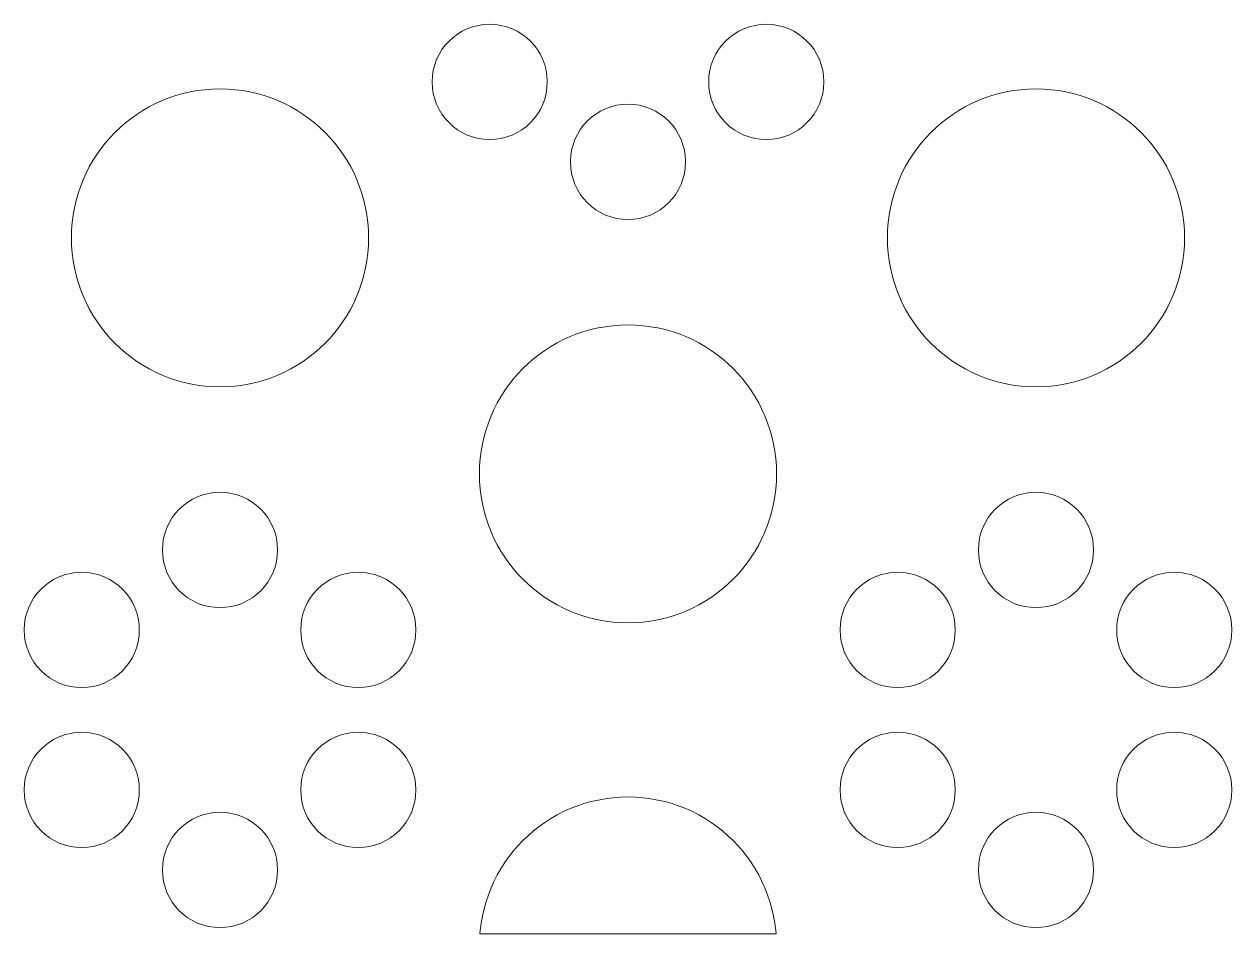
# Model space of a CAD drawing. Header units: millimetres. Extents: x -1200 to 1200, y -590 to 590.
# Drawn here: x 259.2 to 640.3, y -590 to -303.1 of the extents above; entities that cross this region are included whole.
import ezdxf

# ---------------------------------------------------------------- set-up
doc = ezdxf.new("R2010")
doc.units = ezdxf.units.MM
doc.header["$MEASUREMENT"] = 0
doc.layers.add('Layer 1', color=7, linetype='Continuous')

msp = doc.modelspace()

# ---------------------------------------------------------------- linework, layer by layer
at = {"layer": 'Layer 1', "color": 250, "lineweight": 20}
for points, knots in [([(387.9763, -321.3092), (387.9763, -311.2579), (396.1131, -303.1121), (406.1477, -303.1121), (416.18, -303.1121), (424.3168, -311.2579), (424.3168, -321.3092), (424.3168, -331.3557), (416.18, -339.5016), (406.1477, -339.5016), (396.1131, -339.5016), (387.9763, -331.3557), (387.9763, -321.3092)], [0, 0, 0, 0, 0.25, 0.25, 0.25, 0.5, 0.5, 0.5, 0.75, 0.75, 0.75, 1, 1, 1, 1]), ([(475.2522, -321.3092), (475.2522, -311.2579), (483.3916, -303.1121), (493.4239, -303.1121), (503.456, -303.1121), (511.5952, -311.2579), (511.5952, -321.3092), (511.5952, -331.3557), (503.456, -339.5016), (493.4239, -339.5016), (483.3916, -339.5016), (475.2522, -331.3557), (475.2522, -321.3092)], [0, 0, 0, 0, 0.25, 0.25, 0.25, 0.5, 0.5, 0.5, 0.75, 0.75, 0.75, 1, 1, 1, 1]), ([(275.6026, -382.2619), (275.6026, -382.2619), (275.0794, -379.9894), (275.0794, -379.9894), (275.0794, -379.9894), (274.6646, -377.6783), (274.6646, -377.6783), (274.6646, -377.6783), (274.3655, -375.3285), (274.3655, -375.3285), (274.3655, -375.3285), (274.1871, -372.94), (274.1871, -372.94), (274.1871, -372.94), (274.1243, -370.5178), (274.1243, -370.5178), (274.1243, -370.5178), (274.1871, -368.0954), (274.1871, -368.0954), (274.1871, -368.0954), (274.3655, -365.707), (274.3655, -365.707), (274.3655, -365.707), (274.6646, -363.3547), (274.6646, -363.3547), (274.6646, -363.3547), (275.0794, -361.0435), (275.0794, -361.0435), (275.0794, -361.0435), (275.6026, -358.7734), (275.6026, -358.7734), (275.6026, -358.7734), (276.2346, -356.5468), (276.2346, -356.5468), (276.2346, -356.5468), (276.9701, -354.3661), (276.9701, -354.3661), (276.9701, -354.3661), (277.8093, -352.236), (277.8093, -352.236), (277.8093, -352.236), (278.7474, -350.1567), (278.7474, -350.1567), (278.7474, -350.1567), (279.7844, -348.133), (279.7844, -348.133), (279.7844, -348.133), (280.9129, -346.1646), (280.9129, -346.1646), (280.9129, -346.1646), (282.1333, -344.2591), (282.1333, -344.2591), (282.1333, -344.2591), (283.4403, -342.4164), (283.4403, -342.4164), (283.4403, -342.4164), (284.8367, -340.6415), (284.8367, -340.6415), (284.8367, -340.6415), (286.3125, -338.9341), (286.3125, -338.9341), (286.3125, -338.9341), (287.8681, -337.3015), (287.8681, -337.3015), (287.8681, -337.3015), (289.4936, -335.7439), (289.4936, -335.7439), (289.4936, -335.7439), (291.201, -334.2658), (291.201, -334.2658), (291.201, -334.2658), (292.9735, -332.8723), (292.9735, -332.8723), (292.9735, -332.8723), (294.8135, -331.561), (294.8135, -331.561), (294.8135, -331.561), (296.7164, -330.339), (296.7164, -330.339), (296.7164, -330.339), (298.6794, -329.2088), (298.6794, -329.2088), (298.6794, -329.2088), (300.7026, -328.1727), (300.7026, -328.1727), (300.7026, -328.1727), (302.7792, -327.2309), (302.7792, -327.2309), (302.7792, -327.2309), (304.9036, -326.3905), (304.9036, -326.3905), (304.9036, -326.3905), (307.0837, -325.6513), (307.0837, -325.6513), (307.0837, -325.6513), (309.3072, -325.0211), (309.3072, -325.0211), (309.3072, -325.0211), (311.5766, -324.4946), (311.5766, -324.4946), (311.5766, -324.4946), (313.8846, -324.0816), (313.8846, -324.0816), (313.8846, -324.0816), (316.2311, -323.7821), (316.2311, -323.7821), (316.2311, -323.7821), (318.616, -323.6034), (318.616, -323.6034), (318.616, -323.6034), (321.0348, -323.5431), (321.0348, -323.5431), (321.0348, -323.5431), (323.4536, -323.6034), (323.4536, -323.6034), (323.4536, -323.6034), (325.8363, -323.7821), (325.8363, -323.7821), (325.8363, -323.7821), (328.1829, -324.0816), (328.1829, -324.0816), (328.1829, -324.0816), (330.4932, -324.4946), (330.4932, -324.4946), (330.4932, -324.4946), (332.7603, -325.0211), (332.7603, -325.0211), (332.7603, -325.0211), (334.9859, -325.6513), (334.9859, -325.6513), (334.9859, -325.6513), (337.1613, -326.3905), (337.1613, -326.3905), (337.1613, -326.3905), (339.2908, -327.2309), (339.2908, -327.2309), (339.2908, -327.2309), (341.3671, -328.1727), (341.3671, -328.1727), (341.3671, -328.1727), (343.3881, -329.2088), (343.3881, -329.2088), (343.3881, -329.2088), (345.3512, -330.339), (345.3512, -330.339), (345.3512, -330.339), (347.254, -331.561), (347.254, -331.561), (347.254, -331.561), (349.0964, -332.8723), (349.0964, -332.8723), (349.0964, -332.8723), (350.8689, -334.2658), (350.8689, -334.2658), (350.8689, -334.2658), (352.5715, -335.7439), (352.5715, -335.7439), (352.5715, -335.7439), (354.2017, -337.3015), (354.2017, -337.3015), (354.2017, -337.3015), (355.7596, -338.9365), (355.7596, -338.9365), (355.7596, -338.9365), (357.2331, -340.6415), (357.2331, -340.6415), (357.2331, -340.6415), (358.627, -342.4164), (358.627, -342.4164), (358.627, -342.4164), (359.9364, -344.2591), (359.9364, -344.2591), (359.9364, -344.2591), (361.1567, -346.1646), (361.1567, -346.1646), (361.1567, -346.1646), (362.2854, -348.133), (362.2854, -348.133), (362.2854, -348.133), (363.32, -350.1567), (363.32, -350.1567), (363.32, -350.1567), (364.2606, -352.236), (364.2606, -352.236), (364.2606, -352.236), (365.0973, -354.3661), (365.0973, -354.3661), (365.0973, -354.3661), (365.8354, -356.5468), (365.8354, -356.5468), (365.8354, -356.5468), (366.4672, -358.7711), (366.4672, -358.7711), (366.4672, -358.7711), (366.9904, -361.0435), (366.9904, -361.0435), (366.9904, -361.0435), (367.4053, -363.3547), (367.4053, -363.3547), (367.4053, -363.3547), (367.6995, -365.707), (367.6995, -365.707), (367.6995, -365.707), (367.8827, -368.0954), (367.8827, -368.0954), (367.8827, -368.0954), (367.943, -370.5178), (367.943, -370.5178), (367.943, -370.5178), (367.8827, -372.94), (367.8827, -372.94), (367.8827, -372.94), (367.6995, -375.3285), (367.6995, -375.3285), (367.6995, -375.3285), (367.4053, -377.6783), (367.4053, -377.6783), (367.4053, -377.6783), (366.9904, -379.9918), (366.9904, -379.9918), (366.9904, -379.9918), (366.4672, -382.2619), (366.4672, -382.2619), (366.4672, -382.2619), (365.8354, -384.4862), (365.8354, -384.4862), (365.8354, -384.4862), (365.0973, -386.667), (365.0973, -386.667), (365.0973, -386.667), (364.2606, -388.7994), (364.2606, -388.7994), (364.2606, -388.7994), (363.32, -390.8764), (363.32, -390.8764), (363.32, -390.8764), (362.2854, -392.9001), (362.2854, -392.9001), (362.2854, -392.9001), (361.1567, -394.8683), (361.1567, -394.8683), (361.1567, -394.8683), (359.9364, -396.7739), (359.9364, -396.7739), (359.9364, -396.7739), (358.627, -398.6164), (358.627, -398.6164), (358.627, -398.6164), (357.2331, -400.394), (357.2331, -400.394), (357.2331, -400.394), (355.7596, -402.0991), (355.7596, -402.0991), (355.7596, -402.0991), (354.2017, -403.7315), (354.2017, -403.7315), (354.2017, -403.7315), (352.5715, -405.2916), (352.5715, -405.2916), (352.5715, -405.2916), (350.8689, -406.7672), (350.8689, -406.7672), (350.8689, -406.7672), (349.0964, -408.1631), (349.0964, -408.1631), (349.0964, -408.1631), (347.254, -409.4743), (347.254, -409.4743), (347.254, -409.4743), (345.3512, -410.6965), (345.3512, -410.6965), (345.3512, -410.6965), (343.3881, -411.8267), (343.3881, -411.8267), (343.3881, -411.8267), (341.3671, -412.8628), (341.3671, -412.8628), (341.3671, -412.8628), (339.2908, -413.8047), (339.2908, -413.8047), (339.2908, -413.8047), (337.1613, -414.6451), (337.1613, -414.6451), (337.1613, -414.6451), (334.9859, -415.3817), (334.9859, -415.3817), (334.9859, -415.3817), (332.7603, -416.0144), (332.7603, -416.0144), (332.7603, -416.0144), (330.4932, -416.5384), (330.4932, -416.5384), (330.4932, -416.5384), (328.1829, -416.9491), (328.1829, -416.9491), (328.1829, -416.9491), (325.8363, -417.2484), (325.8363, -417.2484), (325.8363, -417.2484), (323.4536, -417.4318), (323.4536, -417.4318), (323.4536, -417.4318), (321.0348, -417.4923), (321.0348, -417.4923), (321.0348, -417.4923), (318.616, -417.4318), (318.616, -417.4318), (318.616, -417.4318), (316.2311, -417.2484), (316.2311, -417.2484), (316.2311, -417.2484), (313.8846, -416.9491), (313.8846, -416.9491), (313.8846, -416.9491), (311.5741, -416.5384), (311.5741, -416.5384), (311.5741, -416.5384), (309.3072, -416.0144), (309.3072, -416.0144), (309.3072, -416.0144), (307.0837, -415.3817), (307.0837, -415.3817), (307.0837, -415.3817), (304.9085, -414.6451), (304.9085, -414.6451), (304.9085, -414.6451), (302.7792, -413.8047), (302.7792, -413.8047), (302.7792, -413.8047), (300.7026, -412.8628), (300.7026, -412.8628), (300.7026, -412.8628), (298.6794, -411.8267), (298.6794, -411.8267), (298.6794, -411.8267), (296.7164, -410.6965), (296.7164, -410.6965), (296.7164, -410.6965), (294.8135, -409.4743), (294.8135, -409.4743), (294.8135, -409.4743), (292.9735, -408.1631), (292.9735, -408.1631), (292.9735, -408.1631), (291.201, -406.7672), (291.201, -406.7672), (291.201, -406.7672), (289.4936, -405.2916), (289.4936, -405.2916), (289.4936, -405.2916), (287.8681, -403.7315), (287.8681, -403.7315), (287.8681, -403.7315), (286.3125, -402.0991), (286.3125, -402.0991), (286.3125, -402.0991), (284.8367, -400.394), (284.8367, -400.394), (284.8367, -400.394), (283.4403, -398.6164), (283.4403, -398.6164), (283.4403, -398.6164), (282.1333, -396.7739), (282.1333, -396.7739), (282.1333, -396.7739), (280.9129, -394.8683), (280.9129, -394.8683), (280.9129, -394.8683), (279.7844, -392.9001), (279.7844, -392.9001), (279.7844, -392.9001), (278.7474, -390.8764), (278.7474, -390.8764), (278.7474, -390.8764), (277.8093, -388.7994), (277.8093, -388.7994), (277.8093, -388.7994), (276.9701, -386.667), (276.9701, -386.667), (276.9701, -386.667), (276.2346, -384.4862), (276.2346, -384.4862), (276.2346, -384.4862), (275.6026, -382.2619), (275.6026, -382.2619)], [0, 0, 0, 0, 0.0078125, 0.0078125, 0.0078125, 0.015625, 0.015625, 0.015625, 0.0234375, 0.0234375, 0.0234375, 0.03125, 0.03125, 0.03125, 0.0390625, 0.0390625, 0.0390625, 0.046875, 0.046875, 0.046875, 0.0546875, 0.0546875, 0.0546875, 0.0625, 0.0625, 0.0625, 0.0703125, 0.0703125, 0.0703125, 0.078125, 0.078125, 0.078125, 0.0859375, 0.0859375, 0.0859375, 0.09375, 0.09375, 0.09375, 0.1015625, 0.1015625, 0.1015625, 0.109375, 0.109375, 0.109375, 0.1171875, 0.1171875, 0.1171875, 0.125, 0.125, 0.125, 0.1328125, 0.1328125, 0.1328125, 0.140625, 0.140625, 0.140625, 0.1484375, 0.1484375, 0.1484375, 0.15625, 0.15625, 0.15625, 0.1640625, 0.1640625, 0.1640625, 0.171875, 0.171875, 0.171875, 0.1796875, 0.1796875, 0.1796875, 0.1875, 0.1875, 0.1875, 0.1953125, 0.1953125, 0.1953125, 0.203125, 0.203125, 0.203125, 0.2109375, 0.2109375, 0.2109375, 0.21875, 0.21875, 0.21875, 0.2265625, 0.2265625, 0.2265625, 0.234375, 0.234375, 0.234375, 0.2421875, 0.2421875, 0.2421875, 0.25, 0.25, 0.25, 0.2578125, 0.2578125, 0.2578125, 0.265625, 0.265625, 0.265625, 0.2734375, 0.2734375, 0.2734375, 0.28125, 0.28125, 0.28125, 0.2890625, 0.2890625, 0.2890625, 0.296875, 0.296875, 0.296875, 0.3046875, 0.3046875, 0.3046875, 0.3125, 0.3125, 0.3125, 0.3203125, 0.3203125, 0.3203125, 0.328125, 0.328125, 0.328125, 0.3359375, 0.3359375, 0.3359375, 0.34375, 0.34375, 0.34375, 0.3515625, 0.3515625, 0.3515625, 0.359375, 0.359375, 0.359375, 0.3671875, 0.3671875, 0.3671875, 0.375, 0.375, 0.375, 0.3828125, 0.3828125, 0.3828125, 0.390625, 0.390625, 0.390625, 0.3984375, 0.3984375, 0.3984375, 0.40625, 0.40625, 0.40625, 0.4140625, 0.4140625, 0.4140625, 0.421875, 0.421875, 0.421875, 0.4296875, 0.4296875, 0.4296875, 0.4375, 0.4375, 0.4375, 0.4453125, 0.4453125, 0.4453125, 0.453125, 0.453125, 0.453125, 0.4609375, 0.4609375, 0.4609375, 0.46875, 0.46875, 0.46875, 0.4765625, 0.4765625, 0.4765625, 0.484375, 0.484375, 0.484375, 0.4921875, 0.4921875, 0.4921875, 0.5, 0.5, 0.5, 0.5078125, 0.5078125, 0.5078125, 0.515625, 0.515625, 0.515625, 0.5234375, 0.5234375, 0.5234375, 0.53125, 0.53125, 0.53125, 0.5390625, 0.5390625, 0.5390625, 0.546875, 0.546875, 0.546875, 0.5546875, 0.5546875, 0.5546875, 0.5625, 0.5625, 0.5625, 0.5703125, 0.5703125, 0.5703125, 0.578125, 0.578125, 0.578125, 0.5859375, 0.5859375, 0.5859375, 0.59375, 0.59375, 0.59375, 0.6015625, 0.6015625, 0.6015625, 0.609375, 0.609375, 0.609375, 0.6171875, 0.6171875, 0.6171875, 0.625, 0.625, 0.625, 0.6328125, 0.6328125, 0.6328125, 0.640625, 0.640625, 0.640625, 0.6484375, 0.6484375, 0.6484375, 0.65625, 0.65625, 0.65625, 0.6640625, 0.6640625, 0.6640625, 0.671875, 0.671875, 0.671875, 0.6796875, 0.6796875, 0.6796875, 0.6875, 0.6875, 0.6875, 0.6953125, 0.6953125, 0.6953125, 0.703125, 0.703125, 0.703125, 0.7109375, 0.7109375, 0.7109375, 0.71875, 0.71875, 0.71875, 0.7265625, 0.7265625, 0.7265625, 0.734375, 0.734375, 0.734375, 0.7421875, 0.7421875, 0.7421875, 0.75, 0.75, 0.75, 0.7578125, 0.7578125, 0.7578125, 0.765625, 0.765625, 0.765625, 0.7734375, 0.7734375, 0.7734375, 0.78125, 0.78125, 0.78125, 0.7890625, 0.7890625, 0.7890625, 0.796875, 0.796875, 0.796875, 0.8046875, 0.8046875, 0.8046875, 0.8125, 0.8125, 0.8125, 0.8203125, 0.8203125, 0.8203125, 0.828125, 0.828125, 0.828125, 0.8359375, 0.8359375, 0.8359375, 0.84375, 0.84375, 0.84375, 0.8515625, 0.8515625, 0.8515625, 0.859375, 0.859375, 0.859375, 0.8671875, 0.8671875, 0.8671875, 0.875, 0.875, 0.875, 0.8828125, 0.8828125, 0.8828125, 0.890625, 0.890625, 0.890625, 0.8984375, 0.8984375, 0.8984375, 0.90625, 0.90625, 0.90625, 0.9140625, 0.9140625, 0.9140625, 0.921875, 0.921875, 0.921875, 0.9296875, 0.9296875, 0.9296875, 0.9375, 0.9375, 0.9375, 0.9453125, 0.9453125, 0.9453125, 0.953125, 0.953125, 0.953125, 0.9609375, 0.9609375, 0.9609375, 0.96875, 0.96875, 0.96875, 0.9765625, 0.9765625, 0.9765625, 0.984375, 0.984375, 0.984375, 0.9921875, 0.9921875, 0.9921875, 1, 1, 1, 1]), ([(531.6284, -370.5178), (531.6284, -370.5178), (531.6886, -368.0954), (531.6886, -368.0954), (531.6886, -368.0954), (531.8695, -365.707), (531.8695, -365.707), (531.8695, -365.707), (532.1686, -363.3547), (532.1686, -363.3547), (532.1686, -363.3547), (532.5786, -361.0435), (532.5786, -361.0435), (532.5786, -361.0435), (533.1043, -358.7734), (533.1043, -358.7734), (533.1043, -358.7734), (533.7361, -356.5468), (533.7361, -356.5468), (533.7361, -356.5468), (534.4741, -354.3661), (534.4741, -354.3661), (534.4741, -354.3661), (535.3109, -352.236), (535.3109, -352.236), (535.3109, -352.236), (536.2514, -350.1567), (536.2514, -350.1567), (536.2514, -350.1567), (537.286, -348.133), (537.286, -348.133), (537.286, -348.133), (538.4147, -346.1646), (538.4147, -346.1646), (538.4147, -346.1646), (539.6374, -344.2591), (539.6374, -344.2591), (539.6374, -344.2591), (540.9444, -342.4164), (540.9444, -342.4164), (540.9444, -342.4164), (542.3407, -340.6415), (542.3407, -340.6415), (542.3407, -340.6415), (543.8143, -338.9341), (543.8143, -338.9341), (543.8143, -338.9341), (545.3674, -337.3015), (545.3674, -337.3015), (545.3674, -337.3015), (546.9976, -335.7439), (546.9976, -335.7439), (546.9976, -335.7439), (548.7025, -334.2658), (548.7025, -334.2658), (548.7025, -334.2658), (550.4751, -332.8723), (550.4751, -332.8723), (550.4751, -332.8723), (552.3177, -331.561), (552.3177, -331.561), (552.3177, -331.561), (554.2202, -330.339), (554.2202, -330.339), (554.2202, -330.339), (556.1835, -329.2088), (556.1835, -329.2088), (556.1835, -329.2088), (558.2043, -328.1727), (558.2043, -328.1727), (558.2043, -328.1727), (560.2831, -327.2309), (560.2831, -327.2309), (560.2831, -327.2309), (562.4076, -326.3905), (562.4076, -326.3905), (562.4076, -326.3905), (564.5853, -325.6513), (564.5853, -325.6513), (564.5853, -325.6513), (566.8114, -325.0211), (566.8114, -325.0211), (566.8114, -325.0211), (569.0783, -324.4946), (569.0783, -324.4946), (569.0783, -324.4946), (571.3862, -324.0816), (571.3862, -324.0816), (571.3862, -324.0816), (573.7327, -323.7821), (573.7327, -323.7821), (573.7327, -323.7821), (576.1177, -323.6034), (576.1177, -323.6034), (576.1177, -323.6034), (578.5366, -323.5431), (578.5366, -323.5431), (578.5366, -323.5431), (580.9556, -323.6034), (580.9556, -323.6034), (580.9556, -323.6034), (583.3405, -323.7821), (583.3405, -323.7821), (583.3405, -323.7821), (585.687, -324.0816), (585.687, -324.0816), (585.687, -324.0816), (587.9948, -324.4946), (587.9948, -324.4946), (587.9948, -324.4946), (590.2645, -325.0211), (590.2645, -325.0211), (590.2645, -325.0211), (592.4855, -325.6513), (592.4855, -325.6513), (592.4855, -325.6513), (594.663, -326.3905), (594.663, -326.3905), (594.663, -326.3905), (596.7924, -327.2309), (596.7924, -327.2309), (596.7924, -327.2309), (598.8665, -328.1727), (598.8665, -328.1727), (598.8665, -328.1727), (600.8874, -329.2088), (600.8874, -329.2088), (600.8874, -329.2088), (602.8551, -330.339), (602.8551, -330.339), (602.8551, -330.339), (604.7581, -331.561), (604.7581, -331.561), (604.7581, -331.561), (606.5956, -332.8723), (606.5956, -332.8723), (606.5956, -332.8723), (608.3706, -334.2658), (608.3706, -334.2658), (608.3706, -334.2658), (610.0732, -335.7439), (610.0732, -335.7439), (610.0732, -335.7439), (611.7034, -337.3015), (611.7034, -337.3015), (611.7034, -337.3015), (613.2588, -338.9365), (613.2588, -338.9365), (613.2588, -338.9365), (614.7348, -340.6415), (614.7348, -340.6415), (614.7348, -340.6415), (616.131, -342.4164), (616.131, -342.4164), (616.131, -342.4164), (617.4383, -344.2591), (617.4383, -344.2591), (617.4383, -344.2591), (618.661, -346.1646), (618.661, -346.1646), (618.661, -346.1646), (619.7871, -348.133), (619.7871, -348.133), (619.7871, -348.133), (620.8242, -350.1567), (620.8242, -350.1567), (620.8242, -350.1567), (621.7622, -352.236), (621.7622, -352.236), (621.7622, -352.236), (622.6014, -354.3661), (622.6014, -354.3661), (622.6014, -354.3661), (623.337, -356.5468), (623.337, -356.5468), (623.337, -356.5468), (623.9712, -358.7711), (623.9712, -358.7711), (623.9712, -358.7711), (624.4921, -361.0435), (624.4921, -361.0435), (624.4921, -361.0435), (624.9046, -363.3547), (624.9046, -363.3547), (624.9046, -363.3547), (625.2036, -365.707), (625.2036, -365.707), (625.2036, -365.707), (625.3869, -368.0954), (625.3869, -368.0954), (625.3869, -368.0954), (625.4471, -370.5178), (625.4471, -370.5178), (625.4471, -370.5178), (625.3869, -372.94), (625.3869, -372.94), (625.3869, -372.94), (625.2036, -375.3285), (625.2036, -375.3285), (625.2036, -375.3285), (624.9046, -377.6783), (624.9046, -377.6783), (624.9046, -377.6783), (624.4921, -379.9918), (624.4921, -379.9918), (624.4921, -379.9918), (623.9712, -382.2619), (623.9712, -382.2619), (623.9712, -382.2619), (623.337, -384.4862), (623.337, -384.4862), (623.337, -384.4862), (622.6014, -386.667), (622.6014, -386.667), (622.6014, -386.667), (621.7622, -388.7994), (621.7622, -388.7994), (621.7622, -388.7994), (620.8242, -390.8764), (620.8242, -390.8764), (620.8242, -390.8764), (619.7871, -392.9001), (619.7871, -392.9001), (619.7871, -392.9001), (618.661, -394.8683), (618.661, -394.8683), (618.661, -394.8683), (617.4383, -396.7739), (617.4383, -396.7739), (617.4383, -396.7739), (616.131, -398.6164), (616.131, -398.6164), (616.131, -398.6164), (614.7348, -400.394), (614.7348, -400.394), (614.7348, -400.394), (613.2614, -402.0991), (613.2614, -402.0991), (613.2614, -402.0991), (611.7034, -403.7315), (611.7034, -403.7315), (611.7034, -403.7315), (610.0732, -405.2916), (610.0732, -405.2916), (610.0732, -405.2916), (608.3706, -406.7672), (608.3706, -406.7672), (608.3706, -406.7672), (606.5956, -408.1631), (606.5956, -408.1631), (606.5956, -408.1631), (604.7581, -409.4743), (604.7581, -409.4743), (604.7581, -409.4743), (602.8551, -410.6965), (602.8551, -410.6965), (602.8551, -410.6965), (600.8874, -411.8267), (600.8874, -411.8267), (600.8874, -411.8267), (598.8665, -412.8628), (598.8665, -412.8628), (598.8665, -412.8628), (596.7924, -413.8047), (596.7924, -413.8047), (596.7924, -413.8047), (594.663, -414.6451), (594.663, -414.6451), (594.663, -414.6451), (592.4855, -415.3817), (592.4855, -415.3817), (592.4855, -415.3817), (590.2645, -416.0144), (590.2645, -416.0144), (590.2645, -416.0144), (587.9948, -416.5384), (587.9948, -416.5384), (587.9948, -416.5384), (585.687, -416.9491), (585.687, -416.9491), (585.687, -416.9491), (583.3405, -417.2484), (583.3405, -417.2484), (583.3405, -417.2484), (580.9556, -417.4318), (580.9556, -417.4318), (580.9556, -417.4318), (578.5366, -417.4923), (578.5366, -417.4923), (578.5366, -417.4923), (576.1177, -417.4318), (576.1177, -417.4318), (576.1177, -417.4318), (573.7327, -417.2484), (573.7327, -417.2484), (573.7327, -417.2484), (571.3862, -416.9491), (571.3862, -416.9491), (571.3862, -416.9491), (569.0758, -416.5384), (569.0758, -416.5384), (569.0758, -416.5384), (566.8114, -416.0144), (566.8114, -416.0144), (566.8114, -416.0144), (564.5853, -415.3817), (564.5853, -415.3817), (564.5853, -415.3817), (562.4102, -414.6451), (562.4102, -414.6451), (562.4102, -414.6451), (560.2831, -413.8047), (560.2831, -413.8047), (560.2831, -413.8047), (558.2043, -412.8628), (558.2043, -412.8628), (558.2043, -412.8628), (556.1835, -411.8267), (556.1835, -411.8267), (556.1835, -411.8267), (554.2202, -410.6965), (554.2202, -410.6965), (554.2202, -410.6965), (552.3177, -409.4743), (552.3177, -409.4743), (552.3177, -409.4743), (550.4751, -408.1631), (550.4751, -408.1631), (550.4751, -408.1631), (548.7025, -406.7672), (548.7025, -406.7672), (548.7025, -406.7672), (547, -405.2916), (547, -405.2916), (547, -405.2916), (545.3674, -403.7315), (545.3674, -403.7315), (545.3674, -403.7315), (543.8143, -402.0991), (543.8143, -402.0991), (543.8143, -402.0991), (542.3407, -400.394), (542.3407, -400.394), (542.3407, -400.394), (540.9444, -398.6164), (540.9444, -398.6164), (540.9444, -398.6164), (539.6374, -396.7739), (539.6374, -396.7739), (539.6374, -396.7739), (538.4147, -394.8683), (538.4147, -394.8683), (538.4147, -394.8683), (537.286, -392.9001), (537.286, -392.9001), (537.286, -392.9001), (536.2514, -390.8764), (536.2514, -390.8764), (536.2514, -390.8764), (535.3109, -388.7994), (535.3109, -388.7994), (535.3109, -388.7994), (534.4741, -386.667), (534.4741, -386.667), (534.4741, -386.667), (533.7361, -384.4862), (533.7361, -384.4862), (533.7361, -384.4862), (533.1043, -382.2619), (533.1043, -382.2619), (533.1043, -382.2619), (532.5786, -379.9894), (532.5786, -379.9894), (532.5786, -379.9894), (532.1686, -377.6783), (532.1686, -377.6783), (532.1686, -377.6783), (531.8695, -375.3285), (531.8695, -375.3285), (531.8695, -375.3285), (531.6886, -372.94), (531.6886, -372.94), (531.6886, -372.94), (531.6284, -370.5178), (531.6284, -370.5178)], [0, 0, 0, 0, 0.0078125, 0.0078125, 0.0078125, 0.015625, 0.015625, 0.015625, 0.0234375, 0.0234375, 0.0234375, 0.03125, 0.03125, 0.03125, 0.0390625, 0.0390625, 0.0390625, 0.046875, 0.046875, 0.046875, 0.0546875, 0.0546875, 0.0546875, 0.0625, 0.0625, 0.0625, 0.0703125, 0.0703125, 0.0703125, 0.078125, 0.078125, 0.078125, 0.0859375, 0.0859375, 0.0859375, 0.09375, 0.09375, 0.09375, 0.1015625, 0.1015625, 0.1015625, 0.109375, 0.109375, 0.109375, 0.1171875, 0.1171875, 0.1171875, 0.125, 0.125, 0.125, 0.1328125, 0.1328125, 0.1328125, 0.140625, 0.140625, 0.140625, 0.1484375, 0.1484375, 0.1484375, 0.15625, 0.15625, 0.15625, 0.1640625, 0.1640625, 0.1640625, 0.171875, 0.171875, 0.171875, 0.1796875, 0.1796875, 0.1796875, 0.1875, 0.1875, 0.1875, 0.1953125, 0.1953125, 0.1953125, 0.203125, 0.203125, 0.203125, 0.2109375, 0.2109375, 0.2109375, 0.21875, 0.21875, 0.21875, 0.2265625, 0.2265625, 0.2265625, 0.234375, 0.234375, 0.234375, 0.2421875, 0.2421875, 0.2421875, 0.25, 0.25, 0.25, 0.2578125, 0.2578125, 0.2578125, 0.265625, 0.265625, 0.265625, 0.2734375, 0.2734375, 0.2734375, 0.28125, 0.28125, 0.28125, 0.2890625, 0.2890625, 0.2890625, 0.296875, 0.296875, 0.296875, 0.3046875, 0.3046875, 0.3046875, 0.3125, 0.3125, 0.3125, 0.3203125, 0.3203125, 0.3203125, 0.328125, 0.328125, 0.328125, 0.3359375, 0.3359375, 0.3359375, 0.34375, 0.34375, 0.34375, 0.3515625, 0.3515625, 0.3515625, 0.359375, 0.359375, 0.359375, 0.3671875, 0.3671875, 0.3671875, 0.375, 0.375, 0.375, 0.3828125, 0.3828125, 0.3828125, 0.390625, 0.390625, 0.390625, 0.3984375, 0.3984375, 0.3984375, 0.40625, 0.40625, 0.40625, 0.4140625, 0.4140625, 0.4140625, 0.421875, 0.421875, 0.421875, 0.4296875, 0.4296875, 0.4296875, 0.4375, 0.4375, 0.4375, 0.4453125, 0.4453125, 0.4453125, 0.453125, 0.453125, 0.453125, 0.4609375, 0.4609375, 0.4609375, 0.46875, 0.46875, 0.46875, 0.4765625, 0.4765625, 0.4765625, 0.484375, 0.484375, 0.484375, 0.4921875, 0.4921875, 0.4921875, 0.5, 0.5, 0.5, 0.5078125, 0.5078125, 0.5078125, 0.515625, 0.515625, 0.515625, 0.5234375, 0.5234375, 0.5234375, 0.53125, 0.53125, 0.53125, 0.5390625, 0.5390625, 0.5390625, 0.546875, 0.546875, 0.546875, 0.5546875, 0.5546875, 0.5546875, 0.5625, 0.5625, 0.5625, 0.5703125, 0.5703125, 0.5703125, 0.578125, 0.578125, 0.578125, 0.5859375, 0.5859375, 0.5859375, 0.59375, 0.59375, 0.59375, 0.6015625, 0.6015625, 0.6015625, 0.609375, 0.609375, 0.609375, 0.6171875, 0.6171875, 0.6171875, 0.625, 0.625, 0.625, 0.6328125, 0.6328125, 0.6328125, 0.640625, 0.640625, 0.640625, 0.6484375, 0.6484375, 0.6484375, 0.65625, 0.65625, 0.65625, 0.6640625, 0.6640625, 0.6640625, 0.671875, 0.671875, 0.671875, 0.6796875, 0.6796875, 0.6796875, 0.6875, 0.6875, 0.6875, 0.6953125, 0.6953125, 0.6953125, 0.703125, 0.703125, 0.703125, 0.7109375, 0.7109375, 0.7109375, 0.71875, 0.71875, 0.71875, 0.7265625, 0.7265625, 0.7265625, 0.734375, 0.734375, 0.734375, 0.7421875, 0.7421875, 0.7421875, 0.75, 0.75, 0.75, 0.7578125, 0.7578125, 0.7578125, 0.765625, 0.765625, 0.765625, 0.7734375, 0.7734375, 0.7734375, 0.78125, 0.78125, 0.78125, 0.7890625, 0.7890625, 0.7890625, 0.796875, 0.796875, 0.796875, 0.8046875, 0.8046875, 0.8046875, 0.8125, 0.8125, 0.8125, 0.8203125, 0.8203125, 0.8203125, 0.828125, 0.828125, 0.828125, 0.8359375, 0.8359375, 0.8359375, 0.84375, 0.84375, 0.84375, 0.8515625, 0.8515625, 0.8515625, 0.859375, 0.859375, 0.859375, 0.8671875, 0.8671875, 0.8671875, 0.875, 0.875, 0.875, 0.8828125, 0.8828125, 0.8828125, 0.890625, 0.890625, 0.890625, 0.8984375, 0.8984375, 0.8984375, 0.90625, 0.90625, 0.90625, 0.9140625, 0.9140625, 0.9140625, 0.921875, 0.921875, 0.921875, 0.9296875, 0.9296875, 0.9296875, 0.9375, 0.9375, 0.9375, 0.9453125, 0.9453125, 0.9453125, 0.953125, 0.953125, 0.953125, 0.9609375, 0.9609375, 0.9609375, 0.96875, 0.96875, 0.96875, 0.9765625, 0.9765625, 0.9765625, 0.984375, 0.984375, 0.984375, 0.9921875, 0.9921875, 0.9921875, 1, 1, 1, 1]), ([(431.6143, -346.5366), (431.6143, -336.4877), (439.7511, -328.3392), (449.7856, -328.3392), (459.818, -328.3392), (467.9573, -336.4877), (467.9573, -346.5366), (467.9573, -356.5855), (459.818, -364.7338), (449.7856, -364.7338), (439.7511, -364.7338), (431.6143, -356.5855), (431.6143, -346.5366)], [0, 0, 0, 0, 0.25, 0.25, 0.25, 0.5, 0.5, 0.5, 0.75, 0.75, 0.75, 1, 1, 1, 1]), ([(402.8727, -444.9561), (402.8727, -444.9561), (402.9355, -442.5337), (402.9355, -442.5337), (402.9355, -442.5337), (403.1164, -440.1453), (403.1164, -440.1453), (403.1164, -440.1453), (403.4154, -437.7955), (403.4154, -437.7955), (403.4154, -437.7955), (403.8278, -435.4843), (403.8278, -435.4843), (403.8278, -435.4843), (404.3534, -433.2117), (404.3534, -433.2117), (404.3534, -433.2117), (404.9853, -430.9875), (404.9853, -430.9875), (404.9853, -430.9875), (405.7184, -428.8067), (405.7184, -428.8067), (405.7184, -428.8067), (406.5601, -426.6766), (406.5601, -426.6766), (406.5601, -426.6766), (407.4982, -424.5974), (407.4982, -424.5974), (407.4982, -424.5974), (408.5353, -422.5735), (408.5353, -422.5735), (408.5353, -422.5735), (409.6638, -420.6053), (409.6638, -420.6053), (409.6638, -420.6053), (410.8841, -418.6999), (410.8841, -418.6999), (410.8841, -418.6999), (412.1936, -416.8572), (412.1936, -416.8572), (412.1936, -416.8572), (413.5876, -415.0797), (413.5876, -415.0797), (413.5876, -415.0797), (415.0633, -413.3748), (415.0633, -413.3748), (415.0633, -413.3748), (416.6166, -411.7421), (416.6166, -411.7421), (416.6166, -411.7421), (418.2491, -410.1844), (418.2491, -410.1844), (418.2491, -410.1844), (419.9517, -408.7065), (419.9517, -408.7065), (419.9517, -408.7065), (421.7267, -407.313), (421.7267, -407.313), (421.7267, -407.313), (423.5669, -405.9992), (423.5669, -405.9992), (423.5669, -405.9992), (425.4695, -404.7772), (425.4695, -404.7772), (425.4695, -404.7772), (427.4326, -403.6471), (427.4326, -403.6471), (427.4326, -403.6471), (429.4535, -402.611), (429.4535, -402.611), (429.4535, -402.611), (431.53, -401.6692), (431.53, -401.6692), (431.53, -401.6692), (433.6595, -400.8287), (433.6595, -400.8287), (433.6595, -400.8287), (435.8345, -400.0922), (435.8345, -400.0922), (435.8345, -400.0922), (438.0606, -399.4594), (438.0606, -399.4594), (438.0606, -399.4594), (440.3249, -398.9352), (440.3249, -398.9352), (440.3249, -398.9352), (442.6329, -398.5248), (442.6329, -398.5248), (442.6329, -398.5248), (444.9819, -398.2252), (444.9819, -398.2252), (444.9819, -398.2252), (447.3668, -398.0417), (447.3668, -398.0417), (447.3668, -398.0417), (449.7856, -397.9813), (449.7856, -397.9813), (449.7856, -397.9813), (452.2046, -398.0417), (452.2046, -398.0417), (452.2046, -398.0417), (454.5897, -398.2252), (454.5897, -398.2252), (454.5897, -398.2252), (456.9384, -398.5248), (456.9384, -398.5248), (456.9384, -398.5248), (459.2441, -398.9352), (459.2441, -398.9352), (459.2441, -398.9352), (461.5134, -399.4594), (461.5134, -399.4594), (461.5134, -399.4594), (463.7369, -400.0922), (463.7369, -400.0922), (463.7369, -400.0922), (465.9121, -400.8287), (465.9121, -400.8287), (465.9121, -400.8287), (468.0416, -401.6692), (468.0416, -401.6692), (468.0416, -401.6692), (470.1157, -402.611), (470.1157, -402.611), (470.1157, -402.611), (472.1389, -403.6471), (472.1389, -403.6471), (472.1389, -403.6471), (474.1043, -404.7772), (474.1043, -404.7772), (474.1043, -404.7772), (476.0071, -405.9992), (476.0071, -405.9992), (476.0071, -405.9992), (477.8472, -407.313), (477.8472, -407.313), (477.8472, -407.313), (479.6198, -408.7065), (479.6198, -408.7065), (479.6198, -408.7065), (481.3223, -410.1844), (481.3223, -410.1844), (481.3223, -410.1844), (482.9525, -411.7421), (482.9525, -411.7421), (482.9525, -411.7421), (484.5105, -413.3748), (484.5105, -413.3748), (484.5105, -413.3748), (485.984, -415.0797), (485.984, -415.0797), (485.984, -415.0797), (487.378, -416.8572), (487.378, -416.8572), (487.378, -416.8572), (488.6874, -418.6999), (488.6874, -418.6999), (488.6874, -418.6999), (489.9077, -420.6053), (489.9077, -420.6053), (489.9077, -420.6053), (491.0362, -422.5735), (491.0362, -422.5735), (491.0362, -422.5735), (492.0708, -424.5974), (492.0708, -424.5974), (492.0708, -424.5974), (493.0115, -426.6766), (493.0115, -426.6766), (493.0115, -426.6766), (493.8507, -428.8067), (493.8507, -428.8067), (493.8507, -428.8067), (494.5861, -430.9875), (494.5861, -430.9875), (494.5861, -430.9875), (495.2181, -433.2117), (495.2181, -433.2117), (495.2181, -433.2117), (495.7413, -435.4843), (495.7413, -435.4843), (495.7413, -435.4843), (496.1561, -437.7955), (496.1561, -437.7955), (496.1561, -437.7955), (496.4526, -440.1453), (496.4526, -440.1453), (496.4526, -440.1453), (496.6336, -442.5337), (496.6336, -442.5337), (496.6336, -442.5337), (496.6962, -444.9561), (496.6962, -444.9561), (496.6962, -444.9561), (496.6336, -447.3782), (496.6336, -447.3782), (496.6336, -447.3782), (496.4526, -449.7667), (496.4526, -449.7667), (496.4526, -449.7667), (496.1561, -452.1189), (496.1561, -452.1189), (496.1561, -452.1189), (495.7413, -454.4301), (495.7413, -454.4301), (495.7413, -454.4301), (495.2181, -456.7002), (495.2181, -456.7002), (495.2181, -456.7002), (494.5861, -458.9269), (494.5861, -458.9269), (494.5861, -458.9269), (493.8507, -461.1076), (493.8507, -461.1076), (493.8507, -461.1076), (493.0115, -463.2377), (493.0115, -463.2377), (493.0115, -463.2377), (492.0708, -465.317), (492.0708, -465.317), (492.0708, -465.317), (491.0362, -467.3409), (491.0362, -467.3409), (491.0362, -467.3409), (489.9077, -469.3092), (489.9077, -469.3092), (489.9077, -469.3092), (488.6874, -471.217), (488.6874, -471.217), (488.6874, -471.217), (487.378, -473.0572), (487.378, -473.0572), (487.378, -473.0572), (485.984, -474.8346), (485.984, -474.8346), (485.984, -474.8346), (484.5105, -476.5396), (484.5105, -476.5396), (484.5105, -476.5396), (482.9525, -478.1723), (482.9525, -478.1723), (482.9525, -478.1723), (481.3223, -479.7299), (481.3223, -479.7299), (481.3223, -479.7299), (479.6198, -481.2078), (479.6198, -481.2078), (479.6198, -481.2078), (477.8472, -482.6014), (477.8472, -482.6014), (477.8472, -482.6014), (476.0071, -483.9127), (476.0071, -483.9127), (476.0071, -483.9127), (474.1043, -485.1347), (474.1043, -485.1347), (474.1043, -485.1347), (472.1389, -486.265), (472.1389, -486.265), (472.1389, -486.265), (470.118, -487.301), (470.118, -487.301), (470.118, -487.301), (468.0416, -488.2427), (468.0416, -488.2427), (468.0416, -488.2427), (465.9121, -489.0856), (465.9121, -489.0856), (465.9121, -489.0856), (463.7369, -489.8198), (463.7369, -489.8198), (463.7369, -489.8198), (461.5134, -490.4526), (461.5134, -490.4526), (461.5134, -490.4526), (459.2441, -490.9791), (459.2441, -490.9791), (459.2441, -490.9791), (456.9384, -491.3921), (456.9384, -491.3921), (456.9384, -491.3921), (454.5897, -491.6915), (454.5897, -491.6915), (454.5897, -491.6915), (452.2046, -491.8702), (452.2046, -491.8702), (452.2046, -491.8702), (449.7856, -491.9306), (449.7856, -491.9306), (449.7856, -491.9306), (447.3645, -491.8702), (447.3645, -491.8702), (447.3645, -491.8702), (444.9819, -491.6915), (444.9819, -491.6915), (444.9819, -491.6915), (442.6329, -491.3921), (442.6329, -491.3921), (442.6329, -491.3921), (440.3249, -490.9791), (440.3249, -490.9791), (440.3249, -490.9791), (438.0606, -490.4526), (438.0606, -490.4526), (438.0606, -490.4526), (435.8345, -489.8198), (435.8345, -489.8198), (435.8345, -489.8198), (433.6595, -489.0834), (433.6595, -489.0834), (433.6595, -489.0834), (431.53, -488.2427), (431.53, -488.2427), (431.53, -488.2427), (429.4535, -487.301), (429.4535, -487.301), (429.4535, -487.301), (427.4326, -486.265), (427.4326, -486.265), (427.4326, -486.265), (425.4695, -485.1347), (425.4695, -485.1347), (425.4695, -485.1347), (423.5669, -483.9127), (423.5669, -483.9127), (423.5669, -483.9127), (421.7243, -482.6014), (421.7243, -482.6014), (421.7243, -482.6014), (419.9517, -481.2078), (419.9517, -481.2078), (419.9517, -481.2078), (418.2491, -479.7299), (418.2491, -479.7299), (418.2491, -479.7299), (416.6166, -478.1723), (416.6166, -478.1723), (416.6166, -478.1723), (415.0611, -476.5396), (415.0611, -476.5396), (415.0611, -476.5396), (413.5876, -474.8346), (413.5876, -474.8346), (413.5876, -474.8346), (412.1936, -473.0572), (412.1936, -473.0572), (412.1936, -473.0572), (410.8841, -471.217), (410.8841, -471.217), (410.8841, -471.217), (409.6638, -469.3092), (409.6638, -469.3092), (409.6638, -469.3092), (408.5353, -467.3409), (408.5353, -467.3409), (408.5353, -467.3409), (407.4982, -465.317), (407.4982, -465.317), (407.4982, -465.317), (406.5601, -463.2377), (406.5601, -463.2377), (406.5601, -463.2377), (405.7184, -461.1076), (405.7184, -461.1076), (405.7184, -461.1076), (404.9853, -458.9269), (404.9853, -458.9269), (404.9853, -458.9269), (404.3534, -456.7002), (404.3534, -456.7002), (404.3534, -456.7002), (403.8278, -454.4276), (403.8278, -454.4276), (403.8278, -454.4276), (403.4154, -452.1189), (403.4154, -452.1189), (403.4154, -452.1189), (403.1164, -449.7667), (403.1164, -449.7667), (403.1164, -449.7667), (402.9355, -447.3782), (402.9355, -447.3782), (402.9355, -447.3782), (402.8727, -444.9561), (402.8727, -444.9561)], [0, 0, 0, 0, 0.0078125, 0.0078125, 0.0078125, 0.015625, 0.015625, 0.015625, 0.0234375, 0.0234375, 0.0234375, 0.03125, 0.03125, 0.03125, 0.0390625, 0.0390625, 0.0390625, 0.046875, 0.046875, 0.046875, 0.0546875, 0.0546875, 0.0546875, 0.0625, 0.0625, 0.0625, 0.0703125, 0.0703125, 0.0703125, 0.078125, 0.078125, 0.078125, 0.0859375, 0.0859375, 0.0859375, 0.09375, 0.09375, 0.09375, 0.1015625, 0.1015625, 0.1015625, 0.109375, 0.109375, 0.109375, 0.1171875, 0.1171875, 0.1171875, 0.125, 0.125, 0.125, 0.1328125, 0.1328125, 0.1328125, 0.140625, 0.140625, 0.140625, 0.1484375, 0.1484375, 0.1484375, 0.15625, 0.15625, 0.15625, 0.1640625, 0.1640625, 0.1640625, 0.171875, 0.171875, 0.171875, 0.1796875, 0.1796875, 0.1796875, 0.1875, 0.1875, 0.1875, 0.1953125, 0.1953125, 0.1953125, 0.203125, 0.203125, 0.203125, 0.2109375, 0.2109375, 0.2109375, 0.21875, 0.21875, 0.21875, 0.2265625, 0.2265625, 0.2265625, 0.234375, 0.234375, 0.234375, 0.2421875, 0.2421875, 0.2421875, 0.25, 0.25, 0.25, 0.2578125, 0.2578125, 0.2578125, 0.265625, 0.265625, 0.265625, 0.2734375, 0.2734375, 0.2734375, 0.28125, 0.28125, 0.28125, 0.2890625, 0.2890625, 0.2890625, 0.296875, 0.296875, 0.296875, 0.3046875, 0.3046875, 0.3046875, 0.3125, 0.3125, 0.3125, 0.3203125, 0.3203125, 0.3203125, 0.328125, 0.328125, 0.328125, 0.3359375, 0.3359375, 0.3359375, 0.34375, 0.34375, 0.34375, 0.3515625, 0.3515625, 0.3515625, 0.359375, 0.359375, 0.359375, 0.3671875, 0.3671875, 0.3671875, 0.375, 0.375, 0.375, 0.3828125, 0.3828125, 0.3828125, 0.390625, 0.390625, 0.390625, 0.3984375, 0.3984375, 0.3984375, 0.40625, 0.40625, 0.40625, 0.4140625, 0.4140625, 0.4140625, 0.421875, 0.421875, 0.421875, 0.4296875, 0.4296875, 0.4296875, 0.4375, 0.4375, 0.4375, 0.4453125, 0.4453125, 0.4453125, 0.453125, 0.453125, 0.453125, 0.4609375, 0.4609375, 0.4609375, 0.46875, 0.46875, 0.46875, 0.4765625, 0.4765625, 0.4765625, 0.484375, 0.484375, 0.484375, 0.4921875, 0.4921875, 0.4921875, 0.5, 0.5, 0.5, 0.5078125, 0.5078125, 0.5078125, 0.515625, 0.515625, 0.515625, 0.5234375, 0.5234375, 0.5234375, 0.53125, 0.53125, 0.53125, 0.5390625, 0.5390625, 0.5390625, 0.546875, 0.546875, 0.546875, 0.5546875, 0.5546875, 0.5546875, 0.5625, 0.5625, 0.5625, 0.5703125, 0.5703125, 0.5703125, 0.578125, 0.578125, 0.578125, 0.5859375, 0.5859375, 0.5859375, 0.59375, 0.59375, 0.59375, 0.6015625, 0.6015625, 0.6015625, 0.609375, 0.609375, 0.609375, 0.6171875, 0.6171875, 0.6171875, 0.625, 0.625, 0.625, 0.6328125, 0.6328125, 0.6328125, 0.640625, 0.640625, 0.640625, 0.6484375, 0.6484375, 0.6484375, 0.65625, 0.65625, 0.65625, 0.6640625, 0.6640625, 0.6640625, 0.671875, 0.671875, 0.671875, 0.6796875, 0.6796875, 0.6796875, 0.6875, 0.6875, 0.6875, 0.6953125, 0.6953125, 0.6953125, 0.703125, 0.703125, 0.703125, 0.7109375, 0.7109375, 0.7109375, 0.71875, 0.71875, 0.71875, 0.7265625, 0.7265625, 0.7265625, 0.734375, 0.734375, 0.734375, 0.7421875, 0.7421875, 0.7421875, 0.75, 0.75, 0.75, 0.7578125, 0.7578125, 0.7578125, 0.765625, 0.765625, 0.765625, 0.7734375, 0.7734375, 0.7734375, 0.78125, 0.78125, 0.78125, 0.7890625, 0.7890625, 0.7890625, 0.796875, 0.796875, 0.796875, 0.8046875, 0.8046875, 0.8046875, 0.8125, 0.8125, 0.8125, 0.8203125, 0.8203125, 0.8203125, 0.828125, 0.828125, 0.828125, 0.8359375, 0.8359375, 0.8359375, 0.84375, 0.84375, 0.84375, 0.8515625, 0.8515625, 0.8515625, 0.859375, 0.859375, 0.859375, 0.8671875, 0.8671875, 0.8671875, 0.875, 0.875, 0.875, 0.8828125, 0.8828125, 0.8828125, 0.890625, 0.890625, 0.890625, 0.8984375, 0.8984375, 0.8984375, 0.90625, 0.90625, 0.90625, 0.9140625, 0.9140625, 0.9140625, 0.921875, 0.921875, 0.921875, 0.9296875, 0.9296875, 0.9296875, 0.9375, 0.9375, 0.9375, 0.9453125, 0.9453125, 0.9453125, 0.953125, 0.953125, 0.953125, 0.9609375, 0.9609375, 0.9609375, 0.96875, 0.96875, 0.96875, 0.9765625, 0.9765625, 0.9765625, 0.984375, 0.984375, 0.984375, 0.9921875, 0.9921875, 0.9921875, 1, 1, 1, 1]), ([(302.8635, -468.9373), (302.8635, -458.8882), (310.9979, -450.74), (321.0348, -450.74), (331.0672, -450.74), (339.2062, -458.8882), (339.2062, -468.9373), (339.2062, -478.9861), (331.0672, -487.1343), (321.0348, -487.1343), (310.9979, -487.1343), (302.8635, -478.9861), (302.8635, -468.9373)], [0, 0, 0, 0, 0.25, 0.25, 0.25, 0.5, 0.5, 0.5, 0.75, 0.75, 0.75, 1, 1, 1, 1]), ([(560.3627, -468.9373), (560.3627, -458.8882), (568.5019, -450.74), (578.5366, -450.74), (588.5713, -450.74), (596.7081, -458.8882), (596.7081, -468.9373), (596.7081, -478.9861), (588.5713, -487.1343), (578.5366, -487.1343), (568.5019, -487.1343), (560.3627, -478.9861), (560.3627, -468.9373)], [0, 0, 0, 0, 0.25, 0.25, 0.25, 0.5, 0.5, 0.5, 0.75, 0.75, 0.75, 1, 1, 1, 1]), ([(259.2254, -494.1692), (259.2254, -484.118), (267.3622, -475.9721), (277.3969, -475.9721), (287.4292, -475.9721), (295.5683, -484.118), (295.5683, -494.1692), (295.5683, -504.2158), (287.4292, -512.3617), (277.3969, -512.3617), (267.3622, -512.3617), (259.2254, -504.2158), (259.2254, -494.1692)], [0, 0, 0, 0, 0.25, 0.25, 0.25, 0.5, 0.5, 0.5, 0.75, 0.75, 0.75, 1, 1, 1, 1]), ([(346.5014, -494.1692), (346.5014, -484.118), (354.636, -475.9721), (364.673, -475.9721), (374.7052, -475.9721), (382.8444, -484.118), (382.8444, -494.1692), (382.8444, -504.2158), (374.7052, -512.3617), (364.673, -512.3617), (354.636, -512.3617), (346.5014, -504.2158), (346.5014, -494.1692)], [0, 0, 0, 0, 0.25, 0.25, 0.25, 0.5, 0.5, 0.5, 0.75, 0.75, 0.75, 1, 1, 1, 1]), ([(516.7294, -494.1692), (516.7294, -484.118), (524.8639, -475.9721), (534.9011, -475.9721), (544.9334, -475.9721), (553.0725, -484.118), (553.0725, -494.1692), (553.0725, -504.2158), (544.9334, -512.3617), (534.9011, -512.3617), (524.8639, -512.3617), (516.7294, -504.2158), (516.7294, -494.1692)], [0, 0, 0, 0, 0.25, 0.25, 0.25, 0.5, 0.5, 0.5, 0.75, 0.75, 0.75, 1, 1, 1, 1]), ([(604.0031, -494.1692), (604.0031, -484.118), (612.1424, -475.9721), (622.1747, -475.9721), (632.2068, -475.9721), (640.3461, -484.118), (640.3461, -494.1692), (640.3461, -504.2158), (632.2068, -512.3617), (622.1747, -512.3617), (612.1424, -512.3617), (604.0031, -504.2158), (604.0031, -494.1692)], [0, 0, 0, 0, 0.25, 0.25, 0.25, 0.5, 0.5, 0.5, 0.75, 0.75, 0.75, 1, 1, 1, 1]), ([(259.2254, -544.6263), (259.2254, -534.58), (267.3622, -526.4293), (277.3969, -526.4293), (287.4292, -526.4293), (295.5683, -534.58), (295.5683, -544.6263), (295.5683, -554.6729), (287.4292, -562.8235), (277.3969, -562.8235), (267.3622, -562.8235), (259.2254, -554.6729), (259.2254, -544.6263)], [0, 0, 0, 0, 0.25, 0.25, 0.25, 0.5, 0.5, 0.5, 0.75, 0.75, 0.75, 1, 1, 1, 1]), ([(346.5014, -544.6263), (346.5014, -534.58), (354.636, -526.4293), (364.673, -526.4293), (374.7052, -526.4293), (382.8444, -534.58), (382.8444, -544.6263), (382.8444, -554.6729), (374.7052, -562.8235), (364.673, -562.8235), (354.636, -562.8235), (346.5014, -554.6729), (346.5014, -544.6263)], [0, 0, 0, 0, 0.25, 0.25, 0.25, 0.5, 0.5, 0.5, 0.75, 0.75, 0.75, 1, 1, 1, 1]), ([(516.7294, -544.6263), (516.7294, -534.58), (524.8639, -526.4293), (534.9011, -526.4293), (544.9334, -526.4293), (553.0725, -534.58), (553.0725, -544.6263), (553.0725, -554.6729), (544.9334, -562.8235), (534.9011, -562.8235), (524.8639, -562.8235), (516.7294, -554.6729), (516.7294, -544.6263)], [0, 0, 0, 0, 0.25, 0.25, 0.25, 0.5, 0.5, 0.5, 0.75, 0.75, 0.75, 1, 1, 1, 1]), ([(604.0031, -544.6263), (604.0031, -534.58), (612.1424, -526.4293), (622.1747, -526.4293), (632.2068, -526.4293), (640.3461, -534.58), (640.3461, -544.6263), (640.3461, -554.6729), (632.2068, -562.8235), (622.1747, -562.8235), (612.1424, -562.8235), (604.0031, -554.6729), (604.0031, -544.6263)], [0, 0, 0, 0, 0.25, 0.25, 0.25, 0.5, 0.5, 0.5, 0.75, 0.75, 0.75, 1, 1, 1, 1]), ([(496.5285, -590.0266), (496.5285, -590.0266), (403.0407, -590.0266), (403.0407, -590.0266), (403.0407, -590.0266), (403.1164, -589.0265), (403.1164, -589.0265), (403.1164, -589.0265), (403.4154, -586.6767), (403.4154, -586.6767), (403.4154, -586.6767), (403.8278, -584.3632), (403.8278, -584.3632), (403.8278, -584.3632), (404.3534, -582.0931), (404.3534, -582.0931), (404.3534, -582.0931), (404.9853, -579.8641), (404.9853, -579.8641), (404.9853, -579.8641), (405.7184, -577.6857), (405.7184, -577.6857), (405.7184, -577.6857), (406.5601, -575.5557), (406.5601, -575.5557), (406.5601, -575.5557), (407.4982, -573.4787), (407.4982, -573.4787), (407.4982, -573.4787), (408.5353, -571.4524), (408.5353, -571.4524), (408.5353, -571.4524), (409.6638, -569.4842), (409.6638, -569.4842), (409.6638, -569.4842), (410.8841, -567.5788), (410.8841, -567.5788), (410.8841, -567.5788), (412.1936, -565.7362), (412.1936, -565.7362), (412.1936, -565.7362), (413.5876, -563.9609), (413.5876, -563.9609), (413.5876, -563.9609), (415.0633, -562.2536), (415.0633, -562.2536), (415.0633, -562.2536), (416.6166, -560.6212), (416.6166, -560.6212), (416.6166, -560.6212), (418.2491, -559.0656), (418.2491, -559.0656), (418.2491, -559.0656), (419.9517, -557.5879), (419.9517, -557.5879), (419.9517, -557.5879), (421.7267, -556.1895), (421.7267, -556.1895), (421.7267, -556.1895), (423.5669, -554.8805), (423.5669, -554.8805), (423.5669, -554.8805), (425.4695, -553.6562), (425.4695, -553.6562), (425.4695, -553.6562), (427.4326, -552.526), (427.4326, -552.526), (427.4326, -552.526), (429.4535, -551.4899), (429.4535, -551.4899), (429.4535, -551.4899), (431.53, -550.5481), (431.53, -550.5481), (431.53, -550.5481), (433.6595, -549.7101), (433.6595, -549.7101), (433.6595, -549.7101), (435.8345, -548.971), (435.8345, -548.971), (435.8345, -548.971), (438.0606, -548.3383), (438.0606, -548.3383), (438.0606, -548.3383), (440.3249, -547.8166), (440.3249, -547.8166), (440.3249, -547.8166), (442.6329, -547.4037), (442.6329, -547.4037), (442.6329, -547.4037), (444.9819, -547.1043), (444.9819, -547.1043), (444.9819, -547.1043), (447.3668, -546.9206), (447.3668, -546.9206), (447.3668, -546.9206), (449.7856, -546.8603), (449.7856, -546.8603), (449.7856, -546.8603), (452.2046, -546.9206), (452.2046, -546.9206), (452.2046, -546.9206), (454.5897, -547.1043), (454.5897, -547.1043), (454.5897, -547.1043), (456.9384, -547.4037), (456.9384, -547.4037), (456.9384, -547.4037), (459.2441, -547.8166), (459.2441, -547.8166), (459.2441, -547.8166), (461.5134, -548.3383), (461.5134, -548.3383), (461.5134, -548.3383), (463.7369, -548.971), (463.7369, -548.971), (463.7369, -548.971), (465.9121, -549.7101), (465.9121, -549.7101), (465.9121, -549.7101), (468.0416, -550.5481), (468.0416, -550.5481), (468.0416, -550.5481), (470.1157, -551.4899), (470.1157, -551.4899), (470.1157, -551.4899), (472.1389, -552.526), (472.1389, -552.526), (472.1389, -552.526), (474.1043, -553.6562), (474.1043, -553.6562), (474.1043, -553.6562), (476.0071, -554.8805), (476.0071, -554.8805), (476.0071, -554.8805), (477.8472, -556.1895), (477.8472, -556.1895), (477.8472, -556.1895), (479.6198, -557.5879), (479.6198, -557.5879), (479.6198, -557.5879), (481.3223, -559.0656), (481.3223, -559.0656), (481.3223, -559.0656), (482.9525, -560.6212), (482.9525, -560.6212), (482.9525, -560.6212), (484.5105, -562.2536), (484.5105, -562.2536), (484.5105, -562.2536), (485.984, -563.9609), (485.984, -563.9609), (485.984, -563.9609), (487.378, -565.7362), (487.378, -565.7362), (487.378, -565.7362), (488.6874, -567.5788), (488.6874, -567.5788), (488.6874, -567.5788), (489.9077, -569.4842), (489.9077, -569.4842), (489.9077, -569.4842), (491.0362, -571.4524), (491.0362, -571.4524), (491.0362, -571.4524), (492.0708, -573.4739), (492.0708, -573.4739), (492.0708, -573.4739), (493.0115, -575.5557), (493.0115, -575.5557), (493.0115, -575.5557), (493.8507, -577.6857), (493.8507, -577.6857), (493.8507, -577.6857), (494.5861, -579.8641), (494.5861, -579.8641), (494.5861, -579.8641), (495.2181, -582.0931), (495.2181, -582.0931), (495.2181, -582.0931), (495.7413, -584.3632), (495.7413, -584.3632), (495.7413, -584.3632), (496.1561, -586.6767), (496.1561, -586.6767), (496.1561, -586.6767), (496.4526, -589.0265), (496.4526, -589.0265), (496.4526, -589.0265), (496.5285, -590.0266), (496.5285, -590.0266)], [0, 0, 0, 0, 0.01587302, 0.01587302, 0.01587302, 0.03174603, 0.03174603, 0.03174603, 0.04761905, 0.04761905, 0.04761905, 0.06349206, 0.06349206, 0.06349206, 0.07936508, 0.07936508, 0.07936508, 0.0952381, 0.0952381, 0.0952381, 0.11111111, 0.11111111, 0.11111111, 0.12698413, 0.12698413, 0.12698413, 0.14285714, 0.14285714, 0.14285714, 0.15873016, 0.15873016, 0.15873016, 0.17460317, 0.17460317, 0.17460317, 0.19047619, 0.19047619, 0.19047619, 0.20634921, 0.20634921, 0.20634921, 0.22222222, 0.22222222, 0.22222222, 0.23809524, 0.23809524, 0.23809524, 0.25396825, 0.25396825, 0.25396825, 0.26984127, 0.26984127, 0.26984127, 0.28571429, 0.28571429, 0.28571429, 0.3015873, 0.3015873, 0.3015873, 0.31746032, 0.31746032, 0.31746032, 0.33333333, 0.33333333, 0.33333333, 0.34920635, 0.34920635, 0.34920635, 0.36507937, 0.36507937, 0.36507937, 0.38095238, 0.38095238, 0.38095238, 0.3968254, 0.3968254, 0.3968254, 0.41269841, 0.41269841, 0.41269841, 0.42857143, 0.42857143, 0.42857143, 0.44444444, 0.44444444, 0.44444444, 0.46031746, 0.46031746, 0.46031746, 0.47619048, 0.47619048, 0.47619048, 0.49206349, 0.49206349, 0.49206349, 0.50793651, 0.50793651, 0.50793651, 0.52380952, 0.52380952, 0.52380952, 0.53968254, 0.53968254, 0.53968254, 0.55555556, 0.55555556, 0.55555556, 0.57142857, 0.57142857, 0.57142857, 0.58730159, 0.58730159, 0.58730159, 0.6031746, 0.6031746, 0.6031746, 0.61904762, 0.61904762, 0.61904762, 0.63492063, 0.63492063, 0.63492063, 0.65079365, 0.65079365, 0.65079365, 0.66666667, 0.66666667, 0.66666667, 0.68253968, 0.68253968, 0.68253968, 0.6984127, 0.6984127, 0.6984127, 0.71428571, 0.71428571, 0.71428571, 0.73015873, 0.73015873, 0.73015873, 0.74603175, 0.74603175, 0.74603175, 0.76190476, 0.76190476, 0.76190476, 0.77777778, 0.77777778, 0.77777778, 0.79365079, 0.79365079, 0.79365079, 0.80952381, 0.80952381, 0.80952381, 0.82539683, 0.82539683, 0.82539683, 0.84126984, 0.84126984, 0.84126984, 0.85714286, 0.85714286, 0.85714286, 0.87301587, 0.87301587, 0.87301587, 0.88888889, 0.88888889, 0.88888889, 0.9047619, 0.9047619, 0.9047619, 0.92063492, 0.92063492, 0.92063492, 0.93650794, 0.93650794, 0.93650794, 0.95238095, 0.95238095, 0.95238095, 0.96825397, 0.96825397, 0.96825397, 0.98412698, 0.98412698, 0.98412698, 1, 1, 1, 1]), ([(302.8635, -569.8561), (302.8635, -559.8097), (310.9979, -551.6589), (321.0348, -551.6589), (331.0672, -551.6589), (339.2062, -559.8097), (339.2062, -569.8561), (339.2062, -579.9051), (331.0672, -588.0534), (321.0348, -588.0534), (310.9979, -588.0534), (302.8635, -579.9051), (302.8635, -569.8561)], [0, 0, 0, 0, 0.25, 0.25, 0.25, 0.5, 0.5, 0.5, 0.75, 0.75, 0.75, 1, 1, 1, 1]), ([(560.3627, -569.8561), (560.3627, -559.8097), (568.5019, -551.6589), (578.5366, -551.6589), (588.5713, -551.6589), (596.7081, -559.8097), (596.7081, -569.8561), (596.7081, -579.9051), (588.5713, -588.0534), (578.5366, -588.0534), (568.5019, -588.0534), (560.3627, -579.9051), (560.3627, -569.8561)], [0, 0, 0, 0, 0.25, 0.25, 0.25, 0.5, 0.5, 0.5, 0.75, 0.75, 0.75, 1, 1, 1, 1])]:
    msp.add_open_spline(points, degree=3, knots=knots, dxfattribs=at)

doc.saveas('drawing.dxf')
